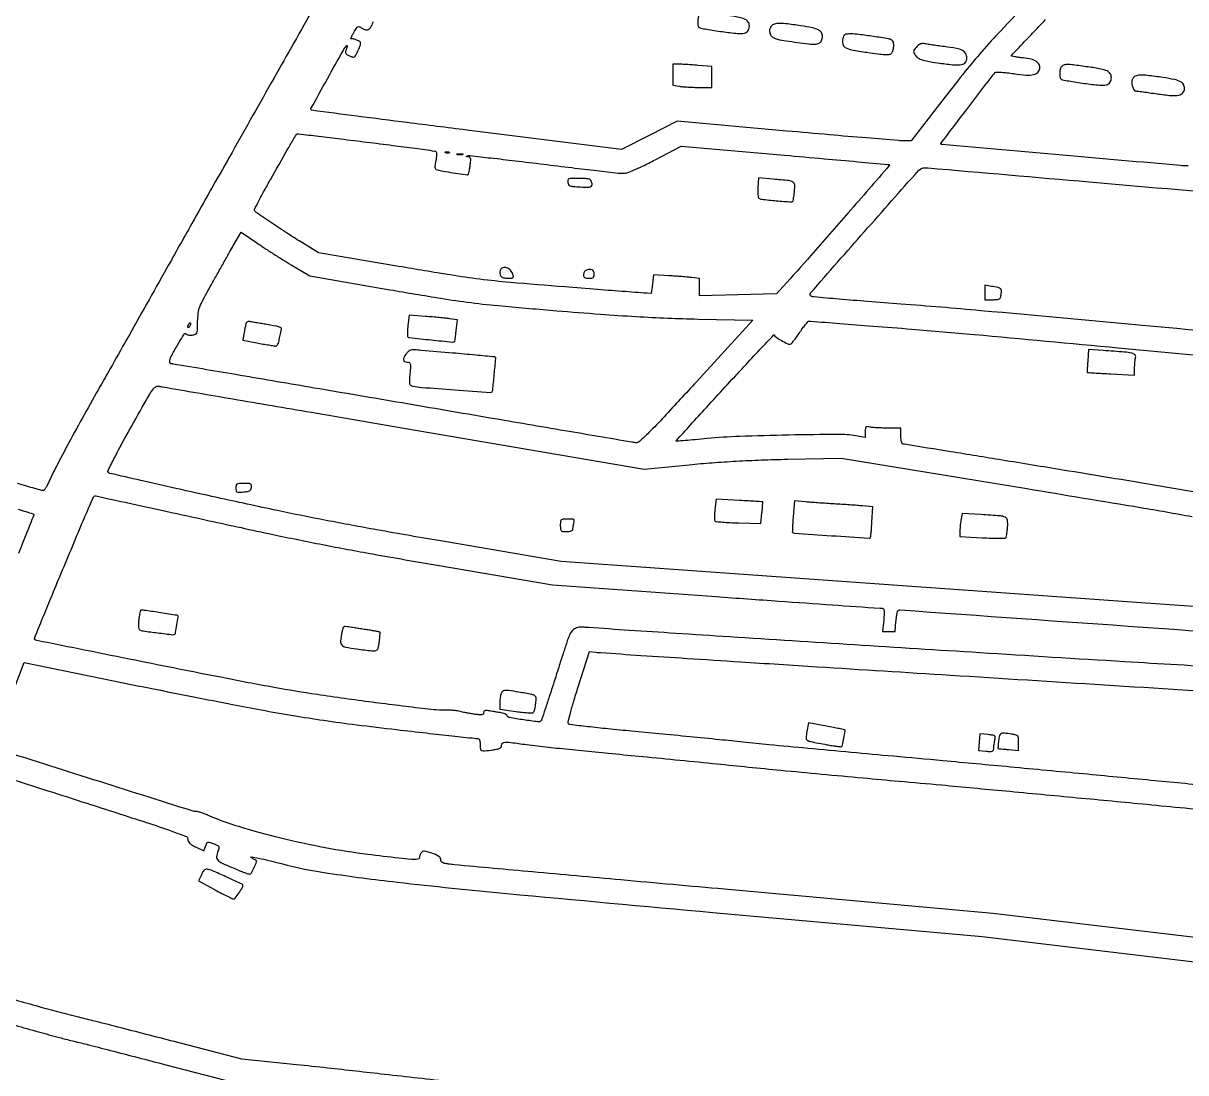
# Model space of a CAD drawing. Header units: metres. Extents: x 244 to 6504, y 133 to 4776.
# Drawn here: x 973.4 to 1405.2, y 2585.3 to 2975 of the extents above; entities that cross this region are included whole.
import ezdxf

# ---------------------------------------------------------------- set-up
doc = ezdxf.new("R2010")
doc.units = ezdxf.units.M
doc.header["$MEASUREMENT"] = 0

msp = doc.modelspace()

# ---------------------------------------------------------------- linework, layer by layer
for points in [[(2390.74, 4302.36, -0.000001), (2436.6, 4383.87, -0.253439)], [(1421.87, 2735.55, -0.000065), (1382.39, 2737.91, -0.000863), (1328.64, 2741.23, -0.000187), (1235.78, 2747.15, -0.000217), (1215.71, 2748.44, -0.000342), (1198.48, 2749.57, -0.000078), (1183.36, 2750.58, -0.014493), (1181.81, 2750.73, 0.067402), (1179.76, 2750.71, 0.107196), (1178.13, 2750.1, 0.103494), (1176.86, 2748.85, 0.059622), (1175.89, 2746.92, 0.007938), (1175.29, 2745.19, 0.000753), (1173.9, 2740.92, 0.000963), (1172.25, 2735.82, 0.000758), (1170.49, 2730.29, -0.001787), (1168.78, 2724.93, -0.002827), (1167.26, 2720.35, -0.000675), (1165.91, 2716.35, -0.118767), (1165.67, 2715.97, -0.227409), (1164.54, 2715.59, -0.006214), (1159.25, 2716.32, -0.005638), (1153.94, 2717.18, -0.27638), (1153.16, 2717.85, 0.171483), (1152.9, 2718.19, 0.039343), (1152.26, 2718.53, 0.036248), (1151.41, 2718.83, 0.028513), (1150.46, 2719.04, -0.000093), (1149.39, 2719.2, -0.000067), (1148.2, 2719.39, -0.000068), (1147.07, 2719.57, -0.000147), (1146.2, 2719.7, 0.029618), (1145.34, 2719.79, 0.105204), (1144.79, 2719.69, 0.176356), (1144.49, 2719.42, 0.123386), (1144.38, 2718.97, -0.173607), (1144.21, 2718.49, -0.176081), (1143.77, 2718.24, -0.068997), (1142.91, 2718.19, -0.011221), (1141.23, 2718.38, -0.007483), (1139.88, 2718.59, -0.005896), (1138.43, 2718.84, -0.005965), (1137.08, 2719.12, -0.014649), (1136.1, 2719.36, 0.027822), (1135.13, 2719.57, 0.012127), (1133.82, 2719.75, 0.011958), (1132.42, 2719.87, 0.015614), (1131.13, 2719.91, -0.029378), (1122.72, 2720.41, -0.003027), (1102.99, 2722.86, -0.004142), (1082.49, 2725.71, -0.008583), (1066.54, 2728.35, -0.003547), (1047.32, 2732, -0.000818), (1014.99, 2738.44, -0.000044), (978.37, 2745.8, -0.137766), (977.54, 2746.23, -0.311507), (977.49, 2746.44, -0.000156), (980.2, 2753.16, -0.001905), (983.26, 2760.65, -0.00115), (986.94, 2769.51, -0.000202), (995.3, 2789.49, -0.003799), (997.98, 2795.74, -0.004724), (999.52, 2799.17, -0.292943), (1000.05, 2799.52, -0.053565), (1000.44, 2799.47, -0.000026), (1012.72, 2796.81, -0.000372), (1026.37, 2793.83, -0.000227), (1042.48, 2790.29, 0.001941), (1066.04, 2785.2, 0.003961), (1084.58, 2781.43, 0.003942), (1103.24, 2777.93, 0.001903), (1127.17, 2773.74), (1169.92, 2766.42), (1230.71, 2762.1, 0.000103), (1254.08, 2760.45, 0.000167), (1273.91, 2759.05, 0.000016), (1291.67, 2757.81, 0.017453), (1292.43, 2757.78, -0.247825), (1292.88, 2757.55, -0.119114), (1293.11, 2756.93, -0.046486), (1293.15, 2755.74, -0.008038), (1292.97, 2753.48), (1292.57, 2749.17), (1294.9, 2749.17), (1297.24, 2749.17), (1297.54, 2752.81, -0.00941), (1297.68, 2754.24, -0.013148), (1297.87, 2755.51, -0.009503), (1298.07, 2756.54, -0.1446), (1298.25, 2756.86, -0.217321), (1299.03, 2757.16, -0.000002), (1479.8, 2744.38, -0.000003), (1660.49, 2731.6, -0.180627)], [(5649.78, 2908.29, -0.000001), (5592.12, 2927.27, -0.000136)], [(1770.95, 4232.21, -0.000001), (1756.31, 4203.53, -0.092463)], [(2358.85, 2292.47, -0.000002), (2402.87, 2275.77, -0.000001), (2455, 2255.99, -0.000469)], [(2661.8, 3304.26, -0.000001), (2697.55, 3290.75, -0.000089)], [(2166.88, 2385.74, -0.000003), (2059.01, 2428.09, -0.099946)], [(2106.7, 3796.48, 0.000002), (2119.15, 3818.66)], [(1791.55, 2429.41, -0.000038), (1874.38, 2392.56, -0.000003), (1960.7, 2354.15, -0.085326)], [(2297.42, 3562.08, -0.000023), (2063.26, 3651.71, -0.089134)], [(1462.89, 2855.95, 0.000141), (1393.15, 2862.43, 0.000494), (1329.11, 2868.29, 0.003895), (1299.39, 2870.75, -0.001034), (1286.99, 2871.71, -0.001638), (1276.38, 2872.58, -0.000355), (1267.05, 2873.39, -0.074144), (1266.17, 2873.6, -0.51662), (1265.85, 2874.92, -0.00071), (1285.9, 2897.73, -0.000878), (1305.87, 2920.32, -0.216693), (1308.29, 2921.39, -0.019433), (1309.4, 2921.34, -0.000003), (1369.35, 2916.14, -0.00008), (1435.71, 2910.38, -0.000049), (1514.25, 2903.55, -0.000121)], [(1593.92, 2905.57, -0.000004), (1514.48, 2912.51, -0.000011), (1436.43, 2919.33, -0.007054)], [(1658.83, 2890.86, -0.000003), (1718.85, 2885.55, -0.176073)], [(1951.55, 1991.02, -0.000054), (1914.46, 2004.68, -0.000089), (1883.2, 2016.2, -0.000001), (1854.82, 2026.66, -0.083555), (1854.7, 2026.74, -0.321062), (1854.66, 2026.85, -0.00001), (1860.33, 2041.97, -0.000482), (1866.6, 2058.64, -0.00029), (1874.07, 2078.43, 0.000121), (1881.55, 2098.22, 0.000201), (1887.85, 2114.91, 0.000005), (1893.56, 2130.04, 0.09035), (1893.59, 2130.2, -0.52322), (1893.79, 2130.34, -0.000152), (1905.06, 2126.13, -0.000598), (1924.48, 2118.84, -0.000025), (1994.28, 2092.53, 0.000711), (2044.47, 2073.69, 0.0018), (2081.03, 2060.18, 0.002313), (2111.66, 2049.14, 0.002327), (2142.33, 2038.41, -0.000195), (2162.41, 2031.48, -0.000323), (2179.35, 2025.62, -0.00001), (2194.67, 2020.3, -0.108295)], [(1818.98, 2759.08, 0.000018), (1857.04, 2862.14, 0.000008), (1895.3, 2965.72, 0.303576)], [(1986.93, 2957.13, 0.000002), (2009.06, 2948.59, 0.092301)], [(1716.95, 2894.91, -0.000001), (1705.81, 2895.88, -0.000045)], [(2910.82, 2101.23, -0.000002), (2871.64, 2116.15, -0.08954)], [(1989.74, 2610.17, -0.000005), (1937.37, 2630.58, -0.000013), (1885.25, 2650.89, -0.103803)], [(1406.04, 2922.07, -0.021959), (1403.11, 2922.2, -0.00005), (1359.46, 2926.04, -0.000007), (1314.6, 2930, -0.176126), (1314.25, 2930.17, -0.375021), (1314.23, 2930.43, -0.000061), (1323.82, 2943.04, -0.000437), (1332.86, 2954.92, -0.033424), (1334.43, 2956.72, -0.203962), (1334.9, 2956.9, -0.00864), (1336.71, 2956.84, -0.013658), (1338.89, 2956.66, -0.00917), (1341.38, 2956.34, 0.015792), (1345.96, 2955.82, 0.070449), (1348.65, 2955.98, 0.145514), (1350.18, 2956.79, 0.163997), (1350.93, 2958.27, 0.146651), (1350.71, 2959.74, 0.142759), (1349.71, 2960.87, 0.086058), (1347.79, 2961.67, 0.028619), (1344.77, 2962.17, -0.006889), (1343.12, 2962.37, -0.011312), (1341.72, 2962.59, -0.005058), (1340.57, 2962.81, -0.356856), (1340.46, 2962.95, -0.190567), (1340.55, 2963.17, -0.000204), (1344.16, 2967.03, -0.001871), (1348.24, 2971.33, -0.001144), (1353.08, 2976.38, -0.001404)], [(1659.98, 2715.4, -0.000002), (1648.15, 2716.86, -0.000077)], [(943.58, 2420.05, 0.000005), (991.66, 2418.02, 0.000005), (1039.77, 2415.99, 0.238408)], [(959.21, 2697.46, -0.000002), (970.28, 2693.91, -0.000087), (982.5, 2690, -0.000052), (996.99, 2685.36, -0.000769), (1019.16, 2678.21, -0.007395), (1028.54, 2675.01, -0.0087), (1033.96, 2672.97, -0.345908), (1034.56, 2671.93, 0.132892), (1034.65, 2671.23, 0.101944), (1035.08, 2670.59, 0.061856), (1035.95, 2669.93, 0.018944), (1037.4, 2669.16), (1040.41, 2667.69), (1041.04, 2669.35, -0.016885), (1041.55, 2670.57, -0.219959), (1041.92, 2670.88, -0.14691), (1042.47, 2670.87, -0.006465), (1044.29, 2670.26, -0.026991), (1045.29, 2669.85, -0.093791), (1045.85, 2669.45, -0.15668), (1046.07, 2668.99, -0.125915), (1046, 2668.44, 0.037058), (1045.22, 2665.86, 0.209947), (1045.49, 2664.48, 0.129523), (1046.79, 2663.37, 0.011269), (1050.78, 2661.56, 0.004162), (1053.06, 2660.6, 0.005985), (1055.1, 2659.8, 0.003351), (1056.83, 2659.16, 0.090196), (1057.31, 2659.07, 0.260854), (1058.1, 2659.52, 0.024815), (1059.18, 2661.55, 0.024876), (1060.03, 2663.62, 0.420011), (1059.74, 2664.22, -0.041488), (1059.42, 2664.36, -0.011832), (1058.95, 2664.62, -0.011827), (1058.44, 2664.94, -0.012284), (1057.94, 2665.29, -0.796226), (1058.03, 2665.48, -0.006561), (1060.79, 2664.95, -0.007708), (1064.56, 2664.1, -0.003909), (1069.27, 2662.92, 0.026193), (1086.61, 2659.41, 0.008765), (1112.27, 2656.06, 0.0048), (1152.98, 2651.85, 0.000846), (1229.5, 2644.83), (1329.53, 2635.82), (1448.77, 2621.64, -0.000429)], [(1504.19, 2751.67, -0.000152), (1390.36, 2759.71), (1173.19, 2775.12), (1129.14, 2782.64, -0.001778), (1104.69, 2786.91, -0.003843), (1085.92, 2790.4, -0.004023), (1067.75, 2794.07, -0.00215), (1045.35, 2798.9, -0.000912), (1030.07, 2802.28, -0.001484), (1017.1, 2805.22, -0.000177), (1005.56, 2807.88, -0.129498), (1005.02, 2808.16, -0.334059), (1004.87, 2808.97, -0.004198), (1007.37, 2813.91, -0.007321), (1011.13, 2820.93, -0.001759), (1017.59, 2832.47, -0.003746), (1020.37, 2837.31, -0.036507), (1021.71, 2839.26, -0.104229), (1022.72, 2840.1, -0.169199), (1023.82, 2840.26, 0.005022), (1025.15, 2840.01, 0.000007), (1051.21, 2835.55, 0.000058), (1080.39, 2830.56, 0.000036), (1114.73, 2824.69), (1204, 2809.45), (1220.72, 2811.09, -0.005516), (1229.31, 2811.83, -0.004953), (1238.23, 2812.42, -0.004744), (1247.54, 2812.85, -0.004108), (1257.32, 2813.13), (1277.2, 2813.54), (1346.09, 2802.2, -0.000503), (1388.36, 2795.21, -0.004176), (1407.5, 2791.85, -0.008786)], [(1650.66, 2769.05, -0.000006), (1674.01, 2766.72, -0.127901)], [(1334.7, 3004.94, -0.000063), (1361.65, 3002.61, -0.042735)], [(1080.44, 2979.34, 0.000173), (1065.47, 2952.88, 0.000155), (1049.94, 2925.38, 0.000155), (1036, 2900.66, 0.000481), (1026.62, 2883.98, -0.00023), (1019.18, 2870.72, -0.000244), (1011.87, 2857.74, -0.000232), (1005.57, 2846.58, -0.001128), (1001.98, 2840.26, 0.002963), (995.98, 2829.6, 0.003272), (990.31, 2819.22, 0.003068), (985.57, 2810.29, 0.016318), (983.18, 2805.31, -0.015223), (982.48, 2803.85, -0.022476), (981.77, 2802.62, -0.019039), (981.13, 2801.69, -0.236184), (980.75, 2801.5, -0.065643), (980.22, 2801.57, -0.00141), (977.66, 2802.27, -0.00322), (974.68, 2803.11, -0.002164), (971.28, 2804.1, 0.01037)], [(1346.67, 2983.01, 0.003235), (1336.46, 2972.29, 0.008998), (1329.48, 2964.58, 0.010204), (1323.28, 2957.19, 0.005304), (1315.84, 2947.74), (1303.21, 2931.34), (1300.47, 2931.36, -0.018984), (1298.42, 2931.45, -0.000288), (1286.57, 2932.44, -0.000776), (1272.8, 2933.62, -0.000513), (1256.99, 2935.01), (1216.25, 2938.65), (1205.9, 2933.41), (1195.54, 2928.17), (1138.08, 2935.36, -0.000436), (1116.03, 2938.14, -0.000721), (1097.41, 2940.52, -0.000034), (1080.62, 2942.71, -0.165535), (1080.31, 2942.86, -0.333757), (1080.24, 2943.35, -0.000294), (1086.35, 2954.44, -0.001163), (1092.14, 2964.86, -0.057356), (1093.52, 2966.78, -0.276053), (1093.66, 2966.82, -0.36394), (1093.74, 2966.72, -0.057616), (1093.66, 2966.29, -0.015168), (1093.43, 2965.63, 0.026767), (1093.12, 2964.64, 0.121143), (1093.11, 2964.03, 0.158235), (1093.38, 2963.58, 0.055897), (1094.01, 2963.15, 0.021554), (1094.55, 2962.89, 0.019986), (1095.12, 2962.67, 0.020433), (1095.64, 2962.52, 0.060959), (1096.01, 2962.47, 0.261813), (1096.63, 2962.82, 0.019097), (1097.6, 2964.58, 0.02539), (1098.43, 2966.44, 0.092416), (1098.67, 2967.71, 0.259563), (1098.38, 2968.22, 0.036756), (1097.27, 2968.8, 0.039704), (1096.03, 2969.23, 0.12834), (1095.17, 2969.22, -0.57167), (1095.06, 2969.33, -0.032763), (1095.24, 2969.88, -0.024439), (1095.6, 2970.68, -0.012068), (1096.13, 2971.67, -0.011064), (1097.1, 2973.26, -0.129881), (1097.62, 2973.74, -0.228266), (1098.19, 2973.77, -0.042535), (1099.13, 2973.26, 0.076927), (1100.53, 2972.62, 0.198918), (1101.61, 2972.75, 0.139457), (1102.53, 2973.68, 0.032453), (1103.48, 2975.7)], [(1834.41, 2307.1, 0.000005), (1873.03, 2293.78, 0.000007), (1905.67, 2282.52)], [(1411.48, 2800.34, 0.004356), (1394.1, 2803.39, 0.000673), (1359.55, 2809.1, 0.000184), (1336.99, 2812.79, 0.000301), (1317.87, 2815.9, 0.000023), (1300.69, 2818.68, 0.040126), (1300.11, 2818.73, -0.294127), (1299.82, 2818.91, -0.047214), (1299.59, 2819.58, -0.038178), (1299.44, 2820.53, -0.021303), (1299.39, 2821.71), (1299.39, 2824.69), (1294.25, 2824.7, -0.007014), (1292.18, 2824.73, -0.007942), (1290.19, 2824.82, -0.00733), (1288.5, 2824.95, -0.042759), (1287.63, 2825.11, 0.045082), (1286.8, 2825.25, 0.239554), (1286.39, 2825.08, 0.16053), (1286.18, 2824.59, 0.018814), (1286.14, 2823.38), (1286.14, 2821.25), (1282.66, 2821.81, 0.041483), (1276.01, 2822.32, 0.003054), (1257.71, 2822.09, 0.004541), (1239.42, 2821.58, 0.014867), (1227.35, 2820.78, -0.00192), (1222.97, 2820.37, -0.003211), (1219.28, 2820.07, -0.000417), (1216.02, 2819.82, -0.436094), (1215.92, 2819.91, -0.186292), (1215.99, 2820.08, -0.00005), (1221.27, 2825.9, -0.000918), (1227.15, 2832.36, -0.000556), (1234.14, 2839.98, -0.001302), (1241.12, 2847.55, -0.002222), (1247, 2853.83, -0.000294), (1252.2, 2859.33, -0.678098), (1252.36, 2859.27, 0.25459), (1252.68, 2858.67, 0.010223), (1254.88, 2857.31, 0.014484), (1257.09, 2856.09, 0.11926), (1258.2, 2855.82, 0.213516), (1258.59, 2856, 0.010731), (1259.52, 2857.09, 0.015661), (1260.59, 2858.48, 0.010551), (1261.73, 2860.13, -0.010444), (1262.86, 2861.78, -0.015539), (1263.93, 2863.17, -0.010554), (1264.86, 2864.26, -0.215361), (1265.25, 2864.43, -0.018052), (1265.8, 2864.41, -0.000023), (1276.73, 2863.56, -0.000205), (1288.96, 2862.6, -0.000126), (1303.36, 2861.46, -0.003224), (1326.65, 2859.47, -0.000353), (1380.1, 2854.5, -0.000432), (1443.72, 2848.49, -0.000349)], [(1142.77, 2571.56, -0.000013), (1195.68, 2565.43, -0.627212)], [(1295.67, 1964.85, 0.000003), (1274.44, 1991.49, 0.000003), (1253.21, 2018.11, 0.000003), (1234.69, 2041.33, 0.000013), (1223.43, 2055.44), (1202.7, 2081.44), (1212.35, 2081.44, -0.013249), (1218.3, 2081.28, -0.008003), (1225.34, 2080.8, -0.005878), (1234.41, 2079.92, -0.002277), (1246.95, 2078.49, 0.003246), (1260.39, 2076.99, 0.000828), (1282.18, 2074.74, 0.000844), (1307.06, 2072.25, 0.000856), (1331.85, 2069.86, -0.000171), (1354.86, 2067.67, -0.000283), (1374.29, 2065.81, -0.000012), (1391.85, 2064.11, -0.070411), (1392.16, 2064.03, -0.368962), (1392.28, 2063.82, -0.000175), (1390.42, 2055.56, -0.002073), (1388.3, 2046.34, -0.001246), (1385.72, 2035.4, 0.000257), (1383.11, 2024.45, 0.00042)], [(1414.77, 2691.7, -0.000279), (1392.25, 2693.85, 0.000379), (1367.15, 2696.25, 0.000301), (1340.04, 2698.8, 0.000304), (1314.9, 2701.13, 0.000764), (1296.57, 2702.8, -0.000656), (1280.94, 2704.21, -0.000595), (1264.81, 2705.71, -0.000595), (1250.37, 2707.09, -0.001914), (1240.76, 2708.06, 0.001018), (1232.03, 2708.95, 0.000505), (1220.95, 2710.05, 0.000502), (1209.46, 2711.16, 0.000736), (1199.36, 2712.12, -0.002005), (1190.56, 2712.98, -0.003202), (1183.04, 2713.79, -0.000689), (1176.45, 2714.55, -0.155271), (1175.89, 2714.8, -0.276442), (1175.73, 2715.35, -0.003822), (1176.61, 2718.84, -0.00882), (1177.82, 2723.14, -0.00441), (1179.49, 2728.54), (1183.7, 2741.73), (1186.06, 2741.45, 0.012234), (1187.89, 2741.29, 0.000093), (1202.82, 2740.29, 0.000347), (1219.92, 2739.17, 0.000223), (1239.77, 2737.89, 0.000186), (1268.31, 2736.07, 0.00004), (1317.77, 2732.95, 0.000042), (1375.03, 2729.34, 0.00004), (1433.2, 2725.68)], [(1500.95, 2262.53, 0.000004), (1528.97, 2253.3, 0.000065)], [(1450.42, 2630.56), (1333.5, 2644.45), (1233.81, 2653.42, -0.000118), (1195.39, 2656.88, -0.000189), (1162.57, 2659.86, -0.000032), (1133.53, 2662.5, -0.010792), (1131.3, 2662.76, -0.019729), (1129.9, 2663, -0.076821), (1129.08, 2663.32, -0.135887), (1128.64, 2663.76, -0.128399), (1128.48, 2664.37, 0.269365), (1127.75, 2665.62, 0.045387), (1125.13, 2666.81, 0.045653), (1122.37, 2667.51, 0.298556), (1121.13, 2666.94, 0.034319), (1120.91, 2666.54, 0.025604), (1120.72, 2666.06, 0.026113), (1120.59, 2665.59, 0.052144), (1120.54, 2665.21, -0.385419), (1119.93, 2664.55, -0.036428), (1117.53, 2664.52, -0.01495), (1112.9, 2664.93, -0.001344), (1101.32, 2666.34, -0.015789), (1085.57, 2668.8, -0.01315), (1069, 2672.39, -0.013494), (1053.79, 2676.54, -0.02947), (1042.45, 2680.71, 0.011302), (1041, 2681.31, 0.01282), (1039.58, 2681.81, 0.012074), (1038.36, 2682.18, 0.066738), (1037.68, 2682.27, -0.076771), (1036.14, 2682.5, -0.000063), (999.49, 2694.11, -0.000031), (962.47, 2705.83, -0.168667)], [(971.46, 2794.55, -0.003673), (974.38, 2793.66, -0.001101), (976.91, 2792.87, -0.120651), (977.21, 2792.69, -0.298606), (977.27, 2792.38, -0.000321), (974.63, 2785.67, -0.002712), (971.6, 2778.15, -0.001644)], [(935.15, 2490.7, 0.000045), (939.08, 2455.99, 0.000009), (943.1, 2420.52, 0.165705)], [(967.74, 2722.02), (973.71, 2737.59), (1006.88, 2730.83, 0.000954), (1021.17, 2727.95, 0.000748), (1036.67, 2724.87, 0.000756), (1051.11, 2722.06, 0.001857), (1061.73, 2720.04, 0.004453), (1073.67, 2717.94, 0.005365), (1084.92, 2716.17, 0.004833), (1097.13, 2714.52, 0.00267), (1112.07, 2712.72, 0.000429), (1123.14, 2711.46, 0.000674), (1132.66, 2710.39, 0.000159), (1140.99, 2709.48, 0.027355), (1141.89, 2709.43, -0.119159), (1142.45, 2709.29, -0.159501), (1142.81, 2708.93, -0.092526), (1143, 2708.25, -0.023672), (1143.05, 2707.11, 0.043562), (1143.19, 2705.56, 0.262162), (1143.68, 2704.96, 0.120191), (1144.73, 2704.82, 0.007209), (1147.93, 2705.21, 0.017019), (1149.49, 2705.48, 0.072615), (1150.37, 2705.8, 0.136098), (1150.83, 2706.24, 0.134678), (1151, 2706.87, -0.22465), (1151.39, 2707.68, -0.165762), (1152.33, 2708.03, -0.039151), (1154.44, 2707.93, -0.002743), (1160.33, 2707.14, 0.00717), (1164.41, 2706.64, 0.001109), (1172.5, 2705.77, 0.001237), (1182.06, 2704.79, 0.001075), (1192.07, 2703.81, -0.000451), (1203.45, 2702.71, -0.000256), (1217.21, 2701.37, -0.000256), (1231.06, 2700, -0.000424), (1242.75, 2698.82, 0.001184), (1254.8, 2697.63, 0.000615), (1269.85, 2696.2, 0.000612), (1285.3, 2694.77, 0.000932), (1298.73, 2693.56, -0.001088), (1314.41, 2692.15, -0.000329), (1338.21, 2689.94, -0.00033), (1364.88, 2687.43, -0.000359), (1390.8, 2684.96, 0.000476), (1418.79, 2682.29, 0.00029)], [(1241.76, 2498.06, 0.00001), (1214.3, 2498.86, 0.000013), (1189.07, 2499.6, 0.00001), (1167.92, 2500.21, 0.00011)], [(1844.41, 2030.54, -0.000005), (1808.4, 2043.61, -0.00011)], [(1157.96, 2578.9, 0.000423), (1132.38, 2581.84, 0.000463), (1107.58, 2584.65, 0.000432), (1086.36, 2587.02, 0.002332), (1074.82, 2588.24), (1054.62, 2590.29), (1029.45, 2596.83, 0.000482), (1019.01, 2599.53, 0.000468), (1008.46, 2602.24, 0.000462), (999.18, 2604.61, 0.001734), (993.34, 2606.07, -0.007711), (978.15, 2610.07, -0.005172), (960.89, 2615.08, -0.000876)], [(948.22, 2514.61, 0.000015), (929.81, 2516.63, 0.027219)], [(1040.17, 2416.42, 0.000012), (1043.26, 2441.67, 0.000042)], [(970.38, 2602.9, 0.001768), (979.09, 2600.46, 0.001749), (986.78, 2598.36, 0.006378), (991.69, 2597.11, -0.002762), (996.83, 2595.84, -0.0006), (1005.69, 2593.58, -0.000625), (1015.93, 2590.94, -0.000599), (1026.32, 2588.24), (1051.68, 2581.62)], [(1562.47, 2251.82, -0.000014), (1503.75, 2271.26, -0.32023)]]:
    msp.add_lwpolyline(points, format="xyb")
for points in [[(1224.67, 2978.24, 0.136736), (1224.11, 2977.25, 0.052474), (1223.89, 2975.68, 0.052368), (1224, 2974.16, 0.213159), (1224.51, 2973.42, 0.092996), (1225.01, 2973.23, 0.002575), (1227.29, 2972.82, 0.005212), (1229.99, 2972.38, 0.003545), (1233.07, 2971.93, 0.009815), (1238.7, 2971.26, 0.07727), (1241.31, 2971.41, 0.206332), (1242.59, 2972.32, 0.13748), (1243.08, 2974.07, 0.139051), (1242.67, 2975.51, 0.146527), (1241.57, 2976.5, 0.062491), (1239.31, 2977.22, 0.009362), (1234.59, 2978.02, 0.003092), (1229.28, 2978.79, 0.028712), (1226.97, 2978.97, 0.073855), (1225.63, 2978.8, 0.128809)], [(1250.99, 2973.65, 0.049326), (1250.68, 2972.92, 0.067131), (1250.57, 2972.22, 0.06644), (1250.65, 2971.51, 0.047107), (1250.91, 2970.75, 0.159593), (1251.81, 2969.78, 0.068833), (1253.48, 2969.12, 0.023634), (1256.72, 2968.51, 0.002013), (1265.1, 2967.35, 0.041261), (1267.43, 2967.24, 0.114812), (1269, 2967.66, 0.162341), (1269.91, 2968.61, 0.109843), (1270.24, 2970.09, 0.138291), (1269.83, 2971.56, 0.141016), (1268.71, 2972.58, 0.065742), (1266.49, 2973.33, 0.011773), (1262.17, 2974.1, 0.006357), (1256.53, 2974.88, 0.04137), (1253.68, 2975, 0.096272), (1252.01, 2974.61, 0.165422)], [(1277.77, 2969.33, 0.117463), (1277.75, 2967.36, 0.211634), (1278.7, 2966.08, 0.082264), (1281.1, 2965.2, 0.00967), (1286.75, 2964.25, 0.004864), (1290.87, 2963.68, 0.020592), (1293.35, 2963.46, 0.032532), (1294.95, 2963.49, 0.153335), (1295.79, 2963.84, 0.148208), (1296.43, 2964.81, 0.058984), (1296.71, 2966.41, 0.059834), (1296.61, 2967.97, 0.211061), (1296.05, 2968.78, 0.09849), (1294.75, 2969.27, 0.003182), (1289.16, 2970.14, 0.006142), (1283.77, 2970.88, 0.029704), (1280.69, 2971.07, 0.024024), (1279.32, 2971.01, 0.112697), (1278.58, 2970.77, 0.146508), (1278.11, 2970.27, 0.050752)], [(1305.38, 2966.48, 0.032462), (1304.4, 2965.36, 0.152188), (1304.11, 2964.57, 0.157465), (1304.32, 2963.76, 0.035463), (1305.18, 2962.61, 0.10535), (1306.13, 2961.9, 0.041691), (1307.66, 2961.33, 0.025621), (1310.02, 2960.81, 0.006775), (1313.84, 2960.22, 0.011186), (1319.22, 2959.59, 0.070486), (1321.97, 2959.71, 0.180824), (1323.35, 2960.55, 0.168745), (1323.9, 2962.12, 0.128793), (1323.46, 2963.77, 0.148342), (1322.29, 2964.9, 0.072406), (1319.97, 2965.68, 0.013627), (1315.53, 2966.36, -0.002551), (1312.94, 2966.7, -0.003329), (1310.58, 2967.04, -0.002473), (1308.61, 2967.35, -0.030695), (1307.87, 2967.52, 0.115899), (1307.34, 2967.54, 0.053649), (1306.67, 2967.35, 0.049072), (1305.99, 2966.98, 0.048849)], [(1214.6, 2955.94), (1214.6, 2952.05), (1217.08, 2951.64, 0.020037), (1218.36, 2951.48, 0.006596), (1220.25, 2951.35, 0.006558), (1222.35, 2951.25, 0.007384), (1224.37, 2951.22), (1229.17, 2951.21), (1229.17, 2955.09), (1229.17, 2958.97), (1224.1, 2959.4, 0.003253), (1222, 2959.56, 0.003148), (1219.87, 2959.7, 0.00311), (1218, 2959.8, 0.011572), (1216.82, 2959.82), (1214.6, 2959.82)], [(1359.14, 2959.03, 0.136736), (1358.58, 2958.04, 0.052474), (1358.37, 2956.47, 0.052368), (1358.48, 2954.95, 0.213159), (1358.98, 2954.21, 0.092996), (1359.48, 2954.02, 0.002575), (1361.76, 2953.61, 0.005212), (1364.46, 2953.17, 0.003545), (1367.54, 2952.72, 0.009815), (1373.17, 2952.05, 0.07727), (1375.79, 2952.2, 0.206332), (1377.06, 2953.11, 0.13748), (1377.55, 2954.86, 0.142399), (1377.13, 2956.32, 0.145157), (1375.99, 2957.32, 0.062279), (1373.66, 2958.05, 0.009606), (1368.87, 2958.82, 0.002212), (1363.33, 2959.58, 0.027755), (1361.23, 2959.75, 0.082066), (1360.04, 2959.58, 0.12038)], [(1385.46, 2954.44, 0.121463), (1385.13, 2953.16, 0.073434), (1385.35, 2951.59, 0.081732), (1385.96, 2950.32, 0.244531), (1386.79, 2949.89, -0.032914), (1387.27, 2949.86, -0.00088), (1389.34, 2949.58, -0.001834), (1391.77, 2949.24, -0.001255), (1394.53, 2948.84, 0.01356), (1399.74, 2948.21, 0.070741), (1402.62, 2948.34, 0.168211), (1404.12, 2949.21, 0.180665), (1404.71, 2950.79, 0.131019), (1404.31, 2952.31, 0.145899), (1403.21, 2953.35, 0.068099), (1401.01, 2954.12, 0.011786), (1396.65, 2954.89, 0.006357), (1391.01, 2955.67, 0.04137), (1388.15, 2955.79, 0.096272), (1386.49, 2955.4, 0.165422)], [(1100.99, 2930.92, -0.00135), (1110.68, 2929.7, -0.002179), (1118.91, 2928.6, -0.000345), (1126.2, 2927.6, -0.143933), (1126.66, 2927.39, -0.201606), (1126.83, 2927.06, -0.021629), (1126.85, 2926.18, -0.023893), (1126.77, 2925.09, -0.017011), (1126.59, 2923.88, 0.009698), (1126.26, 2921.93, 0.118366), (1126.33, 2921.18, 0.220345), (1126.73, 2920.76, 0.044957), (1127.74, 2920.46, 0.006876), (1131.22, 2919.81, 0.006117), (1134.85, 2919.23, 0.001358), (1138.37, 2918.72, 0.253221), (1138.7, 2918.85, 0.128045), (1138.8, 2919.04, 0.003928), (1138.98, 2919.94, 0.007492), (1139.18, 2921.01, 0.005087), (1139.37, 2922.23, 0.010306), (1139.59, 2924.02, 0.082562), (1139.54, 2924.85, 0.205405), (1139.23, 2925.27, 0.118018), (1138.62, 2925.46, -0.007629), (1138.04, 2925.5, -0.240764), (1137.92, 2925.58, -0.478674), (1137.96, 2925.66, -0.012525), (1138.42, 2925.8, -0.093661), (1139.21, 2925.87, -0.000474), (1147.1, 2925.01, -0.002118), (1156.09, 2923.98, -0.001338), (1166.57, 2922.71, 0.000825), (1177.15, 2921.42, 0.001216), (1186.44, 2920.33, 0.000552), (1194.37, 2919.42, 0.023323), (1196.07, 2919.31, 0.082339), (1197.67, 2919.54, 0.021613), (1200.1, 2920.44, 0.01602), (1203.42, 2921.95, 0.00564), (1208.09, 2924.33), (1217.76, 2929.39), (1256.09, 2926.04, -0.000286), (1270.82, 2924.75, -0.000467), (1283.32, 2923.63, -0.000043), (1294.52, 2922.62, -0.050813), (1294.97, 2922.53, -0.543862), (1295.07, 2922.18, -0.000095), (1279.83, 2904.64, -0.00172), (1265.95, 2888.77, -0.004282), (1255.65, 2877.29), (1253.17, 2874.57), (1238.85, 2874.22), (1224.53, 2873.86), (1224.53, 2877.06), (1224.53, 2880.25), (1221.72, 2880.59, 0.007372), (1220.26, 2880.75, 0.002282), (1218.05, 2880.94, 0.002281), (1215.59, 2881.13, 0.002508), (1213.2, 2881.29), (1207.49, 2881.65), (1207.09, 2878.25, -0.004593), (1206.92, 2876.94, -0.007129), (1206.75, 2875.81, -0.002777), (1206.59, 2874.85, -0.188296), (1206.5, 2874.71, -0.183235), (1206.33, 2874.66, -0.000035), (1197.03, 2875.36, -0.000758), (1186.72, 2876.14, -0.000458), (1174.52, 2877.1, -0.001775), (1154.2, 2878.79, -0.009186), (1142.99, 2879.97, -0.009545), (1132.01, 2881.55, -0.002016), (1112.91, 2884.74), (1083.1, 2889.84), (1077.14, 2893.45, -0.007297), (1071.88, 2896.74, -0.004809), (1065.92, 2900.67, -0.001576), (1060.1, 2904.62, -0.104919), (1059.27, 2905.49, -0.261755), (1059.25, 2905.87, -0.001588), (1060.91, 2909.12, -0.005902), (1062.89, 2912.84, -0.003658), (1065.3, 2917.17, -0.000353), (1071.44, 2928, -0.005431), (1073.6, 2931.71, -0.008265), (1074.85, 2933.72, -0.249487), (1075.35, 2934, -0.035289), (1075.72, 2933.98, -0.000046), (1083.07, 2933.1, -0.000403), (1091.31, 2932.1, -0.000248)], [(1131.61, 2926.97, -0.126455), (1131.4, 2926.84, -0.060344), (1131.08, 2926.78, -0.05415), (1130.71, 2926.81, -0.051402), (1130.34, 2926.91, -0.054073), (1130.07, 2927.06, -0.470617), (1130.06, 2927.18, -0.168741), (1130.25, 2927.27, -0.018894), (1130.74, 2927.31, -0.028489), (1131.21, 2927.31, -0.077125), (1131.52, 2927.23, -0.208169), (1131.64, 2927.11, -0.296942)], [(1136.61, 2926.27, -0.06278), (1136.21, 2926.16, -0.030339), (1135.69, 2926.13, -0.029507), (1135.13, 2926.15, -0.037336), (1134.62, 2926.24, -0.087174), (1134.37, 2926.36, -0.597527), (1134.38, 2926.47, -0.080377), (1134.73, 2926.55, -0.012823), (1135.44, 2926.57, -0.014395), (1136.15, 2926.56, -0.052471), (1136.6, 2926.49, -0.333666), (1136.69, 2926.39, -0.31318)], [(1175.63, 2915.94, 0.107907), (1175.94, 2915.12, 0.165002), (1176.52, 2914.65, 0.067798), (1177.67, 2914.41, 0.007771), (1180.32, 2914.25, 0.01066), (1183.21, 2914.19, 0.121381), (1184.32, 2914.46, 0.301419), (1184.68, 2915.11, 0.071158), (1184.39, 2916.38, 0.167319), (1183.96, 2916.89, 0.080456), (1183.16, 2917.21, 0.043985), (1181.85, 2917.38, 0.011074), (1179.7, 2917.43, 0.006106), (1177.03, 2917.4, 0.08185), (1176.07, 2917.21, 0.248694), (1175.68, 2916.78, 0.096746)], [(1246.27, 2914.03, 0.017173), (1246.22, 2912.64, 0.024016), (1246.27, 2911.39, 0.021853), (1246.41, 2910.4, 0.199027), (1246.64, 2910.04, 0.12728), (1247.65, 2909.67, 0.002613), (1253.08, 2909.15, 0.001631), (1258.68, 2908.67, 0.242958), (1259.25, 2908.91, 0.132606), (1259.35, 2909.11, 0.003404), (1259.51, 2910.08, 0.007005), (1259.68, 2911.24, 0.004698), (1259.84, 2912.56, 0.040518), (1259.92, 2915.03, 0.254726), (1259.28, 2916.07, 0.105364), (1257.68, 2916.59, 0.00484), (1251.93, 2917.13), (1246.53, 2917.59)], [(1072.84, 2885.35), (1079.79, 2881.19), (1109.59, 2876.07, 0.002087), (1128.5, 2872.9, 0.009167), (1139.7, 2871.29, 0.008757), (1151.18, 2870.05, 0.00179), (1171.52, 2868.28, 0.00213), (1187.74, 2867.01, 0.003872), (1201, 2866.12, 0.004526), (1212.69, 2865.54, 0.004984), (1224.02, 2865.19), (1244.37, 2864.77), (1223.41, 2841.91, -0.001223), (1211.43, 2828.92, -0.009729), (1205.77, 2823.04, -0.014296), (1202.29, 2819.75, -0.215725), (1200.74, 2819.27, -0.011541), (1199.37, 2819.47, -0.000017), (1174.58, 2823.68, -0.000143), (1146.78, 2828.42, -0.000088), (1114.09, 2834.01, 0.000125), (1081.47, 2839.58, 0.000205), (1053.9, 2844.27, 0.00001), (1029.02, 2848.49, 0.042037), (1028.47, 2848.54, -0.1324), (1028.21, 2848.61, -0.100563), (1027.99, 2848.8, -0.087843), (1027.84, 2849.1, -0.073352), (1027.79, 2849.44, -0.124398), (1028.22, 2851.13, -0.008734), (1030.63, 2855.42, -0.005813), (1033.21, 2859.71, -0.557647), (1033.81, 2859.71, 0.159201), (1034.1, 2859.46, 0.047581), (1034.67, 2859.29, 0.042399), (1035.38, 2859.21, 0.034941), (1036.14, 2859.25, 0.061013), (1037.29, 2859.52, 0.21095), (1037.83, 2860.05, 0.085275), (1038.06, 2861.11, 0.005603), (1038.15, 2864.25, -0.026444), (1038.38, 2867.38, -0.060055), (1038.95, 2869.69, -0.032715), (1040.25, 2872.51, -0.003516), (1043.72, 2878.82, -0.000539), (1046, 2882.89, -0.000511), (1048.33, 2887.04, -0.000507), (1050.4, 2890.7, -0.001801), (1051.74, 2893.04), (1054.29, 2897.46), (1060.09, 2893.49, 0.005354), (1062.8, 2891.67, 0.002806), (1066.22, 2889.46, 0.00279), (1069.75, 2887.24, 0.004279)], [(1150.58, 2883.31, 0.101065), (1150.37, 2882.07, 0.179747), (1150.77, 2881.12, 0.146061), (1151.77, 2880.53, 0.060769), (1153.35, 2880.33, 0.014118), (1154.75, 2880.37, 0.152145), (1155.28, 2880.57, 0.263597), (1155.45, 2880.98, 0.045517), (1155.26, 2881.82, 0.114554), (1154.37, 2883.35, 0.126671), (1152.92, 2884.26, 0.16807), (1151.5, 2884.22, 0.214817)], [(1182.3, 2883.21, 0.113869), (1181.99, 2882.98, 0.064373), (1181.72, 2882.6, 0.059088), (1181.54, 2882.11, 0.060204), (1181.48, 2881.6, 0.089622), (1181.59, 2880.99, 0.162596), (1181.9, 2880.6, 0.111619), (1182.48, 2880.39, 0.030982), (1183.46, 2880.33, 0.030103), (1184.53, 2880.4, 0.144586), (1185.09, 2880.64, 0.173074), (1185.37, 2881.11, 0.047675), (1185.45, 2881.99, 0.106937), (1185.24, 2882.97, 0.196345), (1184.65, 2883.52, 0.140714), (1183.68, 2883.61, 0.048412)], [(1330.52, 2875.06), (1330.52, 2872.38), (1333.43, 2872.38, 0.01522), (1335.2, 2872.44, 0.127604), (1335.95, 2872.68, 0.179263), (1336.37, 2873.23, 0.036768), (1336.63, 2874.43, 0.042708), (1336.72, 2875.8, 0.22147), (1336.39, 2876.46, 0.118694), (1335.53, 2876.86, 0.009184), (1333.01, 2877.33), (1330.52, 2877.74)], [(1035.31, 2862.75, -0.035865), (1035.13, 2862.38, -0.069269), (1034.94, 2862.12, -0.118528), (1034.75, 2862.01, -0.281567), (1034.6, 2862.04, -0.156651), (1034.51, 2862.22, -0.070517), (1034.5, 2862.47, -0.059701), (1034.58, 2862.77, -0.049364), (1034.72, 2863.07, -0.030391), (1035.16, 2863.69, -0.36195), (1035.43, 2863.74, -0.344086), (1035.54, 2863.48, -0.029555)], [(1056.06, 2863.33, 0.01285), (1055.91, 2862.7, 0.004147), (1055.71, 2861.76, 0.004132), (1055.5, 2860.72, 0.004624), (1055.32, 2859.7), (1054.92, 2857.29), (1060.73, 2856.22, 0.002158), (1063.01, 2855.82, 0.003009), (1065.06, 2855.47, 0.001834), (1066.78, 2855.2, 0.038844), (1067.3, 2855.16, 0.237794), (1067.62, 2855.32, 0.046821), (1067.96, 2855.89, 0.040473), (1068.27, 2856.69, 0.027711), (1068.49, 2857.64, -0.004214), (1068.68, 2858.67, -0.004065), (1068.89, 2859.71, -0.004021), (1069.1, 2860.62, -0.014803), (1069.24, 2861.19, 0.25232), (1069.12, 2861.77, 0.124743), (1068.5, 2862.21, 0.046091), (1067.13, 2862.6, 0.007414), (1064.41, 2863.07, -0.001911), (1062.33, 2863.4, -0.002194), (1060.35, 2863.74, -0.001973), (1058.67, 2864.04, -0.01262), (1057.83, 2864.21, 0.054378), (1057.16, 2864.29, 0.119588), (1056.66, 2864.18, 0.133858), (1056.3, 2863.86, 0.076651)], [(1116.26, 2862.8, 0.0119), (1116.11, 2861.32, 0.016995), (1116.05, 2860, 0.012953), (1116.07, 2858.93, 0.186008), (1116.22, 2858.58, 0.173856), (1116.86, 2858.28, 0.000692), (1124.88, 2857.45, 0.000729), (1132.88, 2856.66, 0.162929), (1133.61, 2856.82, 0.222337), (1133.69, 2856.94, 0.001614), (1133.85, 2858.07, 0.005672), (1134.02, 2859.38, 0.003555), (1134.19, 2860.92), (1134.61, 2864.92), (1131.71, 2865.32, 0.00827), (1130.2, 2865.5, 0.002489), (1127.89, 2865.72, 0.002493), (1125.3, 2865.95, 0.002705), (1122.77, 2866.15), (1116.73, 2866.58)], [(1115.73, 2852.43, 0.039898), (1114.84, 2851.06, 0.14506), (1114.63, 2850.05, 0.256673), (1115.04, 2849.43, 0.121843), (1115.99, 2849.2, -0.104803), (1116.77, 2849.03, -0.234241), (1117.15, 2848.58, -0.075834), (1117.23, 2847.59, -0.005774), (1117.01, 2844.9, 0.006552), (1116.8, 2842.24, 0.073638), (1116.88, 2841.18, 0.193171), (1117.27, 2840.63, 0.094547), (1118.07, 2840.3, 0.031659), (1121.43, 2839.82, 0.001285), (1133.64, 2838.92, 0.000245), (1146.92, 2837.97, 0.217332), (1147.5, 2838.19, 0.173301), (1147.76, 2838.73, 0.000931), (1148.33, 2844.61, 0.000823), (1148.88, 2850.52, 0.203932), (1148.72, 2851.01, 0.193652), (1148.51, 2851.13, 0.000119), (1141.43, 2851.78, 0.001266), (1132.87, 2852.56, 0.000514), (1121.19, 2853.57, 0.009285), (1118.64, 2853.74, 0.0636), (1117.39, 2853.64, 0.115427), (1116.54, 2853.25, 0.062678)], [(1368.78, 2849.7, 0.002391), (1368.67, 2848.1, 0.003809), (1368.59, 2846.73, 0.000901), (1368.53, 2845.54, 0.169782), (1368.56, 2845.42, 0.223124), (1368.67, 2845.36, 0.000262), (1371.2, 2845.19, 0.002249), (1374.05, 2845.01, 0.001373), (1377.41, 2844.83), (1386.17, 2844.36), (1386.17, 2846.95, -0.012724), (1386.21, 2848.04, -0.010835), (1386.29, 2849.19, -0.010974), (1386.42, 2850.24, -0.03012), (1386.57, 2850.96, 0.275192), (1386.3, 2851.92, 0.139121), (1385.16, 2852.52, 0.032165), (1382.36, 2852.91, 0.002268), (1374.49, 2853.49), (1369.1, 2853.85)], [(1052.3, 2802.46, 0.048534), (1052.4, 2801.49, 0.226224), (1052.72, 2801.05, 0.12807), (1053.4, 2800.89, 0.012405), (1055.12, 2800.97, 0.018998), (1056.63, 2801.14, 0.090757), (1057.44, 2801.41, 0.148332), (1057.9, 2801.89, 0.082798), (1058.14, 2802.66, 0.070544), (1058.14, 2803.49, 0.240288), (1057.84, 2803.92, 0.111095), (1057.12, 2804.11, 0.011084), (1055.33, 2804.15, 0.012224), (1053.51, 2804.11, 0.115853), (1052.76, 2803.9, 0.212464), (1052.41, 2803.42, 0.055845)], [(1230.29, 2794.42, 0.012232), (1230.17, 2792.92, 0.017514), (1230.15, 2791.58, 0.013476), (1230.19, 2790.49, 0.190854), (1230.36, 2790.15, 0.166076), (1230.76, 2789.97, 0.003071), (1233.12, 2789.77, 0.007199), (1235.9, 2789.6, 0.004707), (1239.11, 2789.48), (1247.39, 2789.25), (1247.77, 2793.22, 0.001371), (1247.91, 2794.75, 0.002224), (1248.02, 2796.05, 0.000321), (1248.12, 2797.21, 0.165258), (1248.1, 2797.28, 0.237934), (1248.04, 2797.31, 0.000092), (1245.51, 2797.47, 0.001356), (1242.7, 2797.63, 0.000821), (1239.37, 2797.81), (1230.69, 2798.27)], [(1259.37, 2791.9, 0.003884), (1259.2, 2789.67, 0.006139), (1259.1, 2787.76, 0.001963), (1259.04, 2786.11, 0.207508), (1259.12, 2785.9, 0.181548), (1259.67, 2785.66, 0.000174), (1273.58, 2784.73, 0.000158), (1287.53, 2783.81, 0.205152), (1288.03, 2783.98, 0.181711), (1288.13, 2784.19, 0.001933), (1288.3, 2785.78, 0.005812), (1288.47, 2787.64, 0.003709), (1288.62, 2789.8), (1288.97, 2795.39), (1285.07, 2795.77, 0.004786), (1283.12, 2795.95, 0.001771), (1280.37, 2796.16, 0.001755), (1277.37, 2796.36, 0.002115), (1274.55, 2796.53, -0.001931), (1271.71, 2796.7, -0.00157), (1268.68, 2796.91, -0.001586), (1265.89, 2797.11, -0.004134), (1263.88, 2797.28), (1259.83, 2797.66)], [(1172.86, 2788.59, 0.021868), (1172.93, 2787.18, 0.176278), (1173.19, 2786.6, 0.176278), (1173.77, 2786.33, 0.021868), (1175.18, 2786.27, 0.028589), (1176.14, 2786.32, 0.056928), (1176.87, 2786.49, 0.083884), (1177.34, 2786.76, 0.224493), (1177.51, 2787.1, -0.030524), (1177.54, 2787.51, -0.010353), (1177.63, 2788.12, -0.010252), (1177.76, 2788.78, -0.011611), (1177.92, 2789.41, 0.055252), (1178.05, 2790.26, 0.266632), (1177.83, 2790.67, 0.131533), (1177.22, 2790.87, 0.01161), (1175.59, 2790.9, 0.014788), (1173.86, 2790.85, 0.162782), (1173.22, 2790.6, 0.195967), (1172.93, 2790.03, 0.023034)], [(1321.68, 2790.42, 0.009176), (1321.52, 2789.34, 0.007018), (1321.38, 2788.15, 0.007102), (1321.29, 2787.03, 0.016602), (1321.26, 2786.19), (1321.25, 2784.46), (1329.58, 2783.99, 0.00456), (1332.81, 2783.83, 0.007118), (1335.59, 2783.76, 0.002675), (1337.96, 2783.75, 0.198782), (1338.31, 2783.9, 0.145926), (1338.47, 2784.2, 0.008981), (1338.67, 2785.23, 0.012731), (1338.85, 2786.48, 0.009051), (1338.99, 2787.89, 0.045837), (1338.97, 2790.51, 0.263535), (1338.2, 2791.6, 0.092779), (1336.31, 2792.09, 0.003631), (1329.12, 2792.54), (1322.09, 2792.92)], [(1016.31, 2753.67, 0.016453), (1016.18, 2752.22, 0.031012), (1016.19, 2751.04, 0.036102), (1016.32, 2750.17, 0.202957), (1016.59, 2749.8, 0.104931), (1017.85, 2749.35, 0.003278), (1023.32, 2748.64, 0.00184), (1029.02, 2747.96, 0.228956), (1029.68, 2748.19, 0.153701), (1029.98, 2748.77, 0.004165), (1030.47, 2751.63, 0.003211), (1030.91, 2754.55, 0.226183), (1030.77, 2755.01, 0.170087), (1030.5, 2755.15, 0.000226), (1024.42, 2756.09, 0.001248), (1018.86, 2756.93, 0.023811), (1017.12, 2757.1, 0.348558), (1016.94, 2756.97, 0.012053), (1016.71, 2756.1, 0.017835), (1016.49, 2754.99, 0.010922)], [(1091.8, 2749.1, 0.021233), (1091.25, 2745.56, 0.206749), (1091.68, 2744.15, 0.171695), (1093.05, 2743.34, 0.013815), (1097.26, 2742.67, 0.003911), (1102.88, 2741.96, 0.104052), (1104.37, 2742.1, 0.255141), (1105.14, 2742.89, 0.034233), (1105.63, 2745.24, 0.007852), (1105.79, 2746.54, 0.011871), (1105.88, 2747.68, 0.006702), (1105.93, 2748.63, 0.206976), (1105.84, 2748.85, 0.146509), (1105.62, 2748.97, 0.002734), (1104.31, 2749.23, 0.006451), (1102.76, 2749.51, 0.00424), (1100.97, 2749.8, -0.000649), (1099.05, 2750.09, -0.000619), (1097.1, 2750.39, -0.000613), (1095.38, 2750.66, -0.002211), (1094.29, 2750.84, 0.027586), (1093.07, 2750.98, 0.168098), (1092.48, 2750.81, 0.165665), (1092.11, 2750.3, 0.026605)], [(1150.76, 2725.82, 0.024787), (1150.6, 2725.11, 0.011769), (1150.47, 2724.17, 0.011633), (1150.38, 2723.19, 0.016161), (1150.35, 2722.3), (1150.34, 2720.28), (1156.37, 2719.42, 0.009613), (1158.72, 2719.14, 0.014373), (1160.78, 2718.99, 0.009261), (1162.48, 2718.94, 0.213186), (1162.91, 2719.13, 0.106562), (1163.13, 2719.51, 0.015907), (1163.38, 2720.36, 0.017282), (1163.6, 2721.39, 0.014128), (1163.77, 2722.51, 0.034404), (1163.88, 2724.48, 0.252171), (1163.44, 2725.28, 0.096598), (1162.27, 2725.75, 0.003246), (1157.34, 2726.63, 0.007294), (1153.74, 2727.2, 0.06626), (1152.15, 2727.22, 0.175229), (1151.29, 2726.78, 0.123771)], [(1264.44, 2711.96, 0.028571), (1264.12, 2709.64, 0.274609), (1264.54, 2708.78, 0.096779), (1265.77, 2708.28, 0.002347), (1271.85, 2707.11, 0.006038), (1273.89, 2706.76, 0.009405), (1275.65, 2706.51, 0.00418), (1277.14, 2706.34, 0.226601), (1277.4, 2706.43, 0.14603), (1277.7, 2706.98, 0.004436), (1278.21, 2709.54, 0.003165), (1278.69, 2712.18, 0.243046), (1278.57, 2712.58, 0.148246), (1278.41, 2712.67, 0.000653), (1276.49, 2713.06, 0.003056), (1274.3, 2713.49, 0.001915), (1271.74, 2713.97), (1265.08, 2715.19)], [(1328.42, 2707.99), (1328.2, 2704.89), (1331.02, 2704.67, 0.014853), (1332.48, 2704.6, 0.079047), (1333.27, 2704.71, 0.174265), (1333.68, 2705.01, 0.147266), (1333.83, 2705.53, -0.024188), (1333.86, 2706.08, -0.00808), (1333.95, 2706.88, -0.00802), (1334.08, 2707.76, -0.009067), (1334.23, 2708.61, 0.030692), (1334.4, 2709.85, 0.237982), (1334.19, 2710.38, 0.148507), (1333.56, 2710.65, 0.010459), (1331.64, 2710.84), (1328.64, 2711.08)], [(1335.67, 2708.6, 0.002231), (1335.56, 2707.51, 0.003572), (1335.48, 2706.59, 0.000775), (1335.41, 2705.77, 0.175429), (1335.43, 2705.7, 0.21643), (1335.49, 2705.66, 0.000512), (1336.59, 2705.55, 0.003125), (1337.83, 2705.44, 0.001923), (1339.3, 2705.31), (1343.11, 2705.01), (1343.11, 2707.79, 0.017592), (1343.05, 2709.53, 0.148758), (1342.77, 2710.25, 0.165012), (1342.15, 2710.66, 0.022947), (1340.62, 2710.99, 0.011922), (1337.7, 2711.4, 0.142285), (1336.59, 2711.21, 0.223403), (1336, 2710.48, 0.03457)], [(1039.55, 2658.83), (1038.45, 2656.51), (1044.67, 2653.16, 0.004006), (1047.1, 2651.88, 0.005941), (1049.25, 2650.79, 0.002861), (1051.09, 2649.91, 0.111254), (1051.53, 2649.81, 0.238284), (1052.09, 2650.09, 0.009625), (1053.45, 2652.01, 0.012613), (1054.7, 2653.96, 0.137395), (1054.95, 2654.84, 0.291339), (1054.69, 2655.26, 0.001063), (1049.24, 2657.78, 0.004184), (1044.24, 2660.04, 0.04251), (1042.09, 2660.78, 0.084987), (1041.32, 2660.84, 0.141885), (1040.72, 2660.61, 0.093652), (1040.18, 2660, 0.02383)]]:
    msp.add_lwpolyline(points, format="xyb", close=True)

doc.saveas('drawing.dxf')
